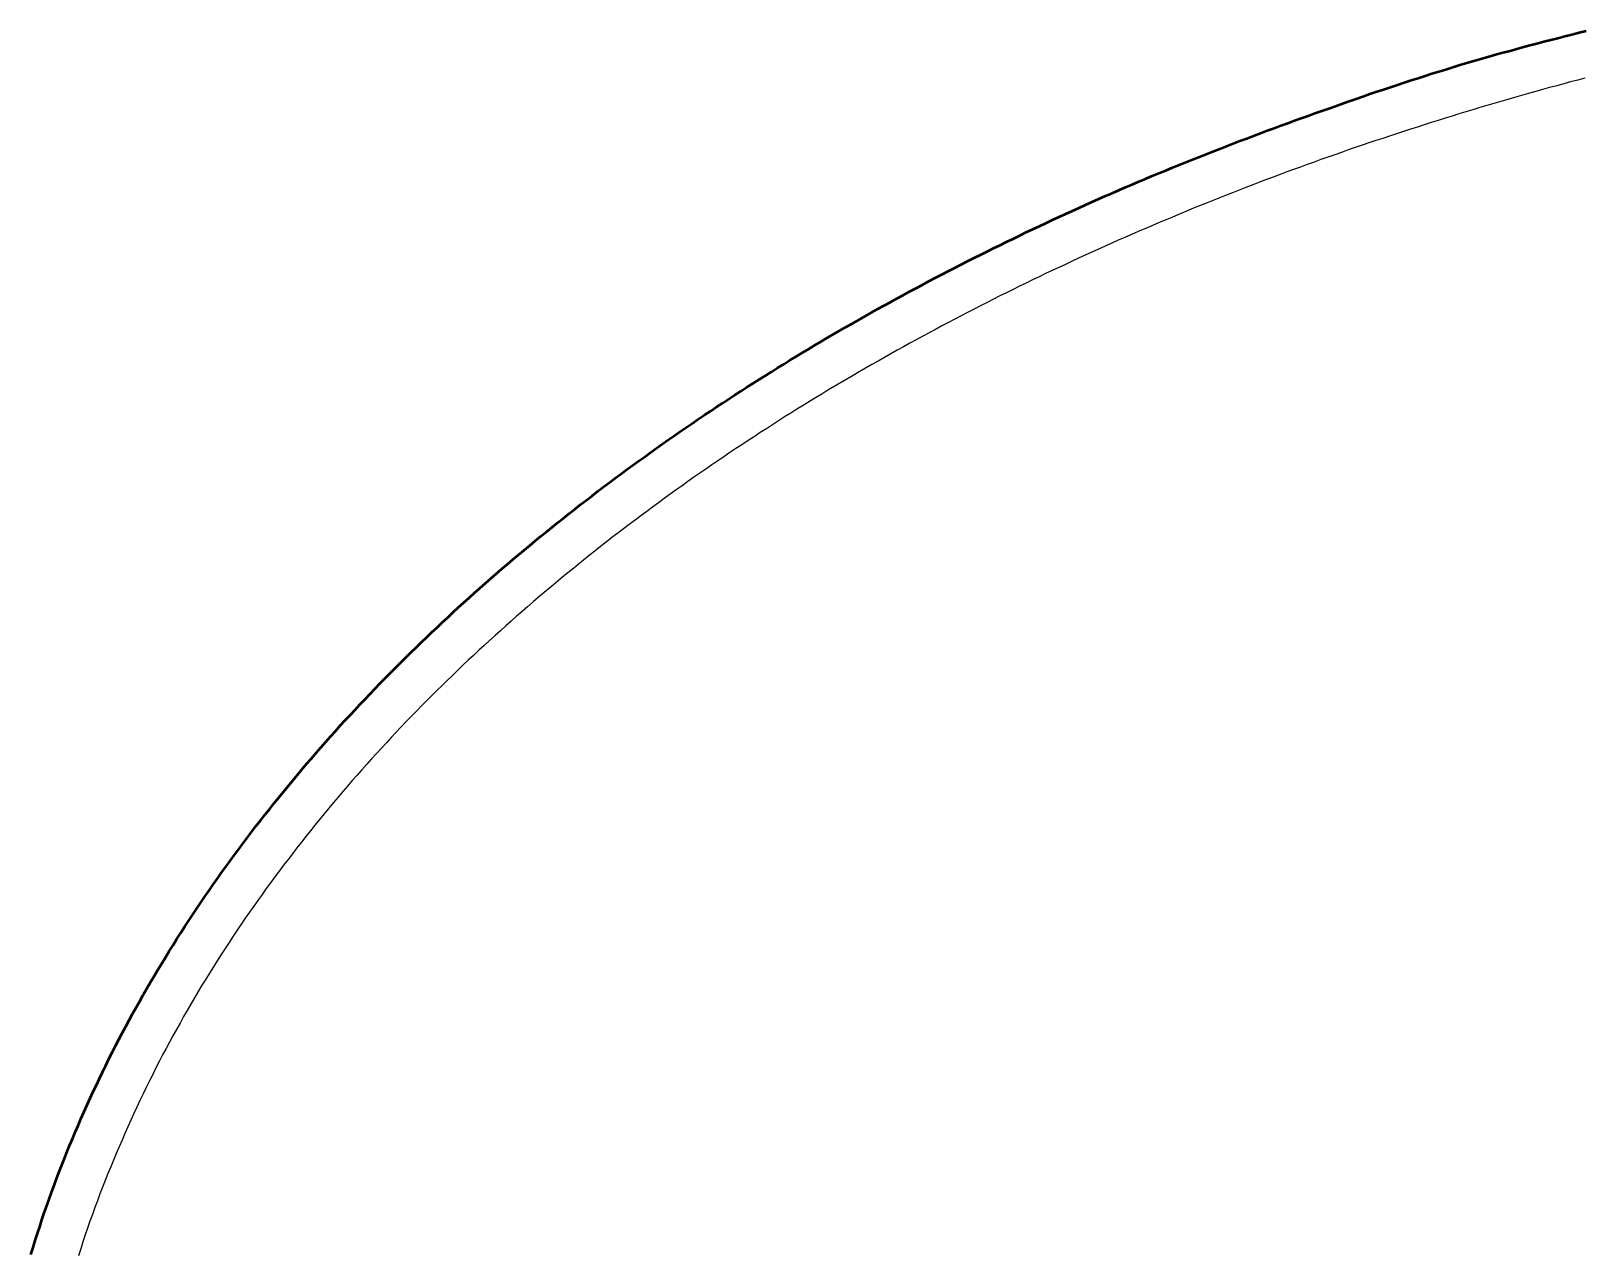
# Model space of a CAD drawing. Header units: millimetres. Extents: x 0 to 594, y 0 to 420.
# Drawn here: x 191.73 to 202.41, y 339.64 to 348.07 of the extents above; entities that cross this region are included whole.
import ezdxf

# ---------------------------------------------------------------- set-up
doc = ezdxf.new("R2010")
doc.units = ezdxf.units.MM
doc.linetypes.add('ISO02-TRAZOS', pattern=[3.75, 3, -0.75])
doc.layers.add('01-VISIBLE', color=7, linetype='CONTINUOUS', lineweight=50)
doc.layers.add('02-OCULTA', color=4, linetype='ISO02-TRAZOS', lineweight=25)

msp = doc.modelspace()

# ---------------------------------------------------------------- linework, layer by layer
at = {"layer": '01-VISIBLE'}
msp.add_lwpolyline([(191.733, 339.63), (191.748, 339.678), (191.763, 339.726), (191.778, 339.774), (191.794, 339.821), (191.809, 339.869), (191.825, 339.916), (191.842, 339.964), (191.858, 340.011), (191.875, 340.058), (191.893, 340.105), (191.91, 340.152), (191.928, 340.199), (191.946, 340.246), (191.964, 340.292), (191.983, 340.339), (192.002, 340.385), (192.021, 340.432), (192.04, 340.478), (192.06, 340.524), (192.08, 340.57), (192.1, 340.616), (192.121, 340.661), (192.141, 340.707), (192.162, 340.753), (192.184, 340.798), (192.205, 340.843), (192.227, 340.888), (192.249, 340.933), (192.271, 340.978), (192.294, 341.023), (192.317, 341.068), (192.34, 341.112), (192.363, 341.157), (192.387, 341.201), (192.41, 341.245), (192.434, 341.289), (192.459, 341.333), (192.483, 341.376), (192.508, 341.42), (192.533, 341.464), (192.558, 341.507), (192.583, 341.55), (192.609, 341.593), (192.635, 341.636), (192.661, 341.679), (192.687, 341.722), (192.714, 341.764), (192.74, 341.806), (192.767, 341.849), (192.794, 341.891), (192.822, 341.933), (192.849, 341.975), (192.877, 342.016), (192.905, 342.058), (192.933, 342.099), (192.962, 342.141), (192.99, 342.182), (193.019, 342.223), (193.048, 342.264), (193.077, 342.304), (193.107, 342.345), (193.136, 342.385), (193.166, 342.426), (193.196, 342.466), (193.226, 342.506), (193.256, 342.546), (193.287, 342.586), (193.318, 342.625), (193.348, 342.665), (193.38, 342.704), (193.411, 342.743), (193.442, 342.782), (193.474, 342.821), (193.506, 342.86), (193.538, 342.898), (193.57, 342.937), (193.602, 342.975), (193.634, 343.013), (193.667, 343.051), (193.7, 343.089), (193.733, 343.127), (193.766, 343.165), (193.799, 343.202), (193.833, 343.239), (193.866, 343.277), (193.9, 343.314), (193.934, 343.35), (193.968, 343.387), (194.002, 343.424), (194.037, 343.46), (194.071, 343.496), (194.106, 343.533), (194.141, 343.569), (194.176, 343.605), (194.211, 343.64), (194.246, 343.676), (194.282, 343.711), (194.317, 343.747), (194.353, 343.782), (194.389, 343.817), (194.425, 343.852), (194.461, 343.886), (194.497, 343.921), (194.534, 343.955), (194.57, 343.99), (194.607, 344.024), (194.643, 344.058), (194.68, 344.092), (194.717, 344.126), (194.755, 344.159), (194.792, 344.193), (194.829, 344.226), (194.867, 344.259), (194.905, 344.292), (194.942, 344.325), (194.98, 344.358), (195.018, 344.391), (195.056, 344.423), (195.095, 344.455), (195.133, 344.488), (195.172, 344.52), (195.21, 344.552), (195.249, 344.583), (195.288, 344.615), (195.327, 344.647), (195.366, 344.678), (195.405, 344.709), (195.444, 344.74), (195.484, 344.771), (195.523, 344.802), (195.563, 344.833), (195.603, 344.863), (195.642, 344.894), (195.682, 344.924), (195.722, 344.954), (195.762, 344.984), (195.803, 345.014), (195.843, 345.044), (195.883, 345.073), (195.924, 345.103), (195.965, 345.132), (196.005, 345.161), (196.046, 345.191), (196.087, 345.22), (196.128, 345.248), (196.169, 345.277), (196.21, 345.306), (196.252, 345.334), (196.293, 345.362), (196.334, 345.39), (196.376, 345.418), (196.418, 345.446), (196.459, 345.474), (196.501, 345.502), (196.543, 345.529), (196.585, 345.557), (196.627, 345.584), (196.669, 345.611), (196.711, 345.638), (196.754, 345.665), (196.796, 345.691), (196.839, 345.718), (196.881, 345.744), (196.924, 345.771), (196.967, 345.797), (197.009, 345.823), (197.052, 345.849), (197.095, 345.875), (197.138, 345.901), (197.181, 345.926), (197.224, 345.952), (197.268, 345.977), (197.311, 346.002), (197.354, 346.027), (197.398, 346.052), (197.441, 346.077), (197.485, 346.102), (197.529, 346.126), (197.572, 346.151), (197.616, 346.175), (197.66, 346.199), (197.704, 346.223), (197.748, 346.247), (197.792, 346.271), (197.836, 346.295), (197.881, 346.318), (197.925, 346.342), (197.969, 346.365), (198.014, 346.388), (198.058, 346.411), (198.103, 346.434), (198.147, 346.457), (198.192, 346.48), (198.236, 346.503), (198.281, 346.525), (198.326, 346.548), (198.371, 346.57), (198.416, 346.592), (198.461, 346.614), (198.506, 346.636), (198.551, 346.658), (198.596, 346.68), (198.641, 346.701), (198.687, 346.723), (198.732, 346.744), (198.777, 346.765), (198.823, 346.786), (198.868, 346.807), (198.914, 346.828), (198.96, 346.849), (199.005, 346.87), (199.051, 346.89), (199.097, 346.91), (199.143, 346.931), (199.189, 346.951), (199.234, 346.971), (199.28, 346.991), (199.327, 347.01), (199.373, 347.03), (199.419, 347.049), (199.465, 347.069), (199.511, 347.088), (199.558, 347.107), (199.604, 347.126), (199.65, 347.145), (199.697, 347.164), (199.743, 347.183), (199.79, 347.201), (199.836, 347.22), (199.883, 347.238), (199.93, 347.256), (199.977, 347.274), (200.023, 347.292), (200.07, 347.31), (200.117, 347.328), (200.164, 347.346), (200.211, 347.363), (200.258, 347.381), (200.305, 347.398), (200.352, 347.416), (200.399, 347.433), (200.446, 347.45), (200.493, 347.467), (200.54, 347.484), (200.587, 347.501), (200.634, 347.518), (200.682, 347.535), (200.729, 347.551), (200.776, 347.568), (200.823, 347.585), (200.871, 347.601), (200.918, 347.617), (200.966, 347.634), (201.013, 347.65), (201.06, 347.666), (201.108, 347.682), (201.155, 347.698), (201.203, 347.713), (201.251, 347.729), (201.298, 347.744), (201.346, 347.76), (201.394, 347.775), (201.442, 347.79), (201.49, 347.804), (201.538, 347.819), (201.586, 347.834), (201.634, 347.848), (201.682, 347.862), (201.73, 347.876), (201.778, 347.89), (201.826, 347.903), (201.874, 347.917), (201.923, 347.93), (201.971, 347.944), (202.019, 347.957), (202.068, 347.97), (202.116, 347.982), (202.165, 347.995), (202.213, 348.008), (202.262, 348.02), (202.31, 348.032), (202.359, 348.044), (202.408, 348.057), (202.456, 348.069)], dxfattribs=at)
at = {"layer": '02-OCULTA'}
msp.add_lwpolyline([(202.447, 347.743), (202.399, 347.73), (202.35, 347.717), (202.302, 347.704), (202.254, 347.691), (202.205, 347.678), (202.157, 347.665), (202.109, 347.651), (202.06, 347.638), (202.012, 347.624), (201.964, 347.61), (201.916, 347.596), (201.868, 347.582), (201.82, 347.568), (201.772, 347.554), (201.724, 347.54), (201.675, 347.525), (201.628, 347.511), (201.58, 347.496), (201.532, 347.481), (201.484, 347.467), (201.436, 347.452), (201.388, 347.437), (201.34, 347.422), (201.293, 347.406), (201.245, 347.391), (201.197, 347.375), (201.15, 347.36), (201.102, 347.344), (201.054, 347.328), (201.007, 347.312), (200.959, 347.296), (200.912, 347.28), (200.865, 347.264), (200.817, 347.248), (200.77, 347.231), (200.723, 347.215), (200.675, 347.198), (200.628, 347.181), (200.581, 347.164), (200.534, 347.147), (200.487, 347.13), (200.44, 347.113), (200.392, 347.096), (200.346, 347.078), (200.299, 347.061), (200.252, 347.043), (200.205, 347.025), (200.158, 347.007), (200.111, 346.989), (200.065, 346.971), (200.018, 346.953), (199.971, 346.934), (199.925, 346.916), (199.878, 346.897), (199.832, 346.879), (199.785, 346.86), (199.739, 346.841), (199.692, 346.822), (199.646, 346.803), (199.6, 346.783), (199.554, 346.764), (199.507, 346.745), (199.461, 346.725), (199.415, 346.705), (199.369, 346.685), (199.323, 346.665), (199.277, 346.645), (199.231, 346.625), (199.186, 346.605), (199.14, 346.584), (199.094, 346.564), (199.048, 346.543), (199.003, 346.522), (198.957, 346.501), (198.912, 346.48), (198.866, 346.459), (198.821, 346.438), (198.776, 346.416), (198.73, 346.395), (198.685, 346.373), (198.64, 346.352), (198.595, 346.33), (198.55, 346.308), (198.505, 346.286), (198.46, 346.263), (198.415, 346.241), (198.37, 346.218), (198.326, 346.196), (198.281, 346.173), (198.236, 346.15), (198.192, 346.127), (198.147, 346.104), (198.103, 346.081), (198.059, 346.058), (198.014, 346.034), (197.97, 346.01), (197.926, 345.987), (197.882, 345.963), (197.838, 345.939), (197.794, 345.915), (197.75, 345.891), (197.706, 345.866), (197.662, 345.842), (197.619, 345.817), (197.575, 345.792), (197.532, 345.768), (197.488, 345.743), (197.445, 345.717), (197.402, 345.692), (197.358, 345.667), (197.315, 345.641), (197.272, 345.616), (197.229, 345.59), (197.186, 345.564), (197.143, 345.538), (197.101, 345.512), (197.058, 345.486), (197.015, 345.459), (196.973, 345.433), (196.93, 345.406), (196.888, 345.379), (196.846, 345.352), (196.804, 345.325), (196.762, 345.298), (196.72, 345.27), (196.678, 345.243), (196.636, 345.215), (196.594, 345.188), (196.552, 345.16), (196.511, 345.132), (196.469, 345.104), (196.428, 345.075), (196.387, 345.047), (196.346, 345.018), (196.304, 344.99), (196.263, 344.961), (196.223, 344.932), (196.182, 344.903), (196.141, 344.874), (196.1, 344.844), (196.06, 344.815), (196.019, 344.785), (195.979, 344.755), (195.939, 344.725), (195.899, 344.695), (195.859, 344.665), (195.819, 344.635), (195.779, 344.604), (195.739, 344.574), (195.7, 344.543), (195.66, 344.512), (195.621, 344.481), (195.582, 344.45), (195.543, 344.418), (195.504, 344.387), (195.465, 344.355), (195.426, 344.324), (195.387, 344.292), (195.349, 344.26), (195.31, 344.228), (195.272, 344.195), (195.234, 344.163), (195.196, 344.13), (195.158, 344.097), (195.12, 344.065), (195.082, 344.032), (195.045, 343.998), (195.007, 343.965), (194.97, 343.932), (194.933, 343.898), (194.896, 343.864), (194.859, 343.831), (194.822, 343.797), (194.785, 343.762), (194.749, 343.728), (194.712, 343.694), (194.676, 343.659), (194.64, 343.624), (194.604, 343.589), (194.568, 343.554), (194.532, 343.519), (194.497, 343.484), (194.461, 343.448), (194.426, 343.413), (194.391, 343.377), (194.356, 343.341), (194.321, 343.305), (194.287, 343.269), (194.252, 343.232), (194.218, 343.196), (194.184, 343.159), (194.15, 343.122), (194.116, 343.085), (194.082, 343.048), (194.049, 343.011), (194.015, 342.973), (193.982, 342.936), (193.949, 342.898), (193.916, 342.86), (193.884, 342.822), (193.851, 342.784), (193.819, 342.746), (193.787, 342.707), (193.755, 342.669), (193.723, 342.63), (193.691, 342.591), (193.66, 342.552), (193.629, 342.513), (193.598, 342.473), (193.567, 342.434), (193.536, 342.394), (193.506, 342.354), (193.475, 342.315), (193.445, 342.274), (193.415, 342.234), (193.386, 342.194), (193.356, 342.153), (193.327, 342.113), (193.298, 342.072), (193.269, 342.031), (193.24, 341.99), (193.211, 341.949), (193.183, 341.907), (193.155, 341.866), (193.127, 341.824), (193.1, 341.782), (193.072, 341.74), (193.045, 341.698), (193.018, 341.656), (192.991, 341.614), (192.965, 341.571), (192.938, 341.529), (192.912, 341.486), (192.886, 341.443), (192.861, 341.4), (192.835, 341.357), (192.81, 341.313), (192.785, 341.27), (192.761, 341.226), (192.736, 341.182), (192.712, 341.138), (192.688, 341.094), (192.665, 341.05), (192.641, 341.006), (192.618, 340.961), (192.595, 340.917), (192.573, 340.872), (192.55, 340.827), (192.528, 340.782), (192.507, 340.737), (192.485, 340.692), (192.464, 340.646), (192.443, 340.601), (192.422, 340.555), (192.401, 340.509), (192.381, 340.464), (192.361, 340.418), (192.341, 340.372), (192.321, 340.326), (192.302, 340.279), (192.283, 340.233), (192.264, 340.187), (192.245, 340.14), (192.227, 340.093), (192.209, 340.047), (192.191, 340), (192.174, 339.953), (192.157, 339.906), (192.14, 339.859), (192.123, 339.811), (192.107, 339.764), (192.091, 339.716), (192.076, 339.669), (192.061, 339.621)], dxfattribs=at)

doc.saveas('drawing.dxf')
